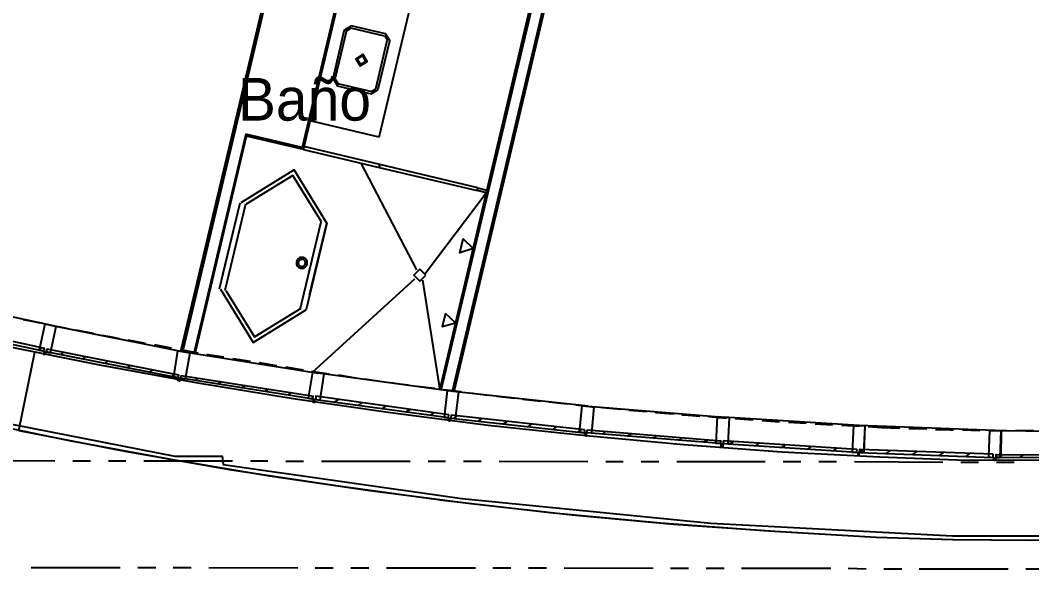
# Model space of a CAD drawing. Header units: feet. Extents: x -84 to 198, y -22 to 181.
# Drawn here: x 36.4 to 64.87, y 6.75 to 22.18 of the extents above; entities that cross this region are included whole.
import ezdxf
from ezdxf.enums import TextEntityAlignment as Align

# ---------------------------------------------------------------- set-up
doc = ezdxf.new("R2010")
doc.units = ezdxf.units.FT
for name, color, linetype in [('A-AREA-UNIDAD', 30, 'CONTINUOUS'), ('A-LINEA', 7, 'CONTINUOUS'), ('A-LINEA-FINA', 9, 'CONTINUOUS'), ('A-NOMBRE-ESPACIO', 2, 'CONTINUOUS')]:
    doc.layers.add(name, color=color, linetype=linetype)

msp = doc.modelspace()

# ---------------------------------------------------------------- linework, layer by layer
at = {"layer": 'A-AREA-UNIDAD'}
msp.add_lwpolyline([(16.48, 47.3244), (18.72, 40.1244), (21.472, 33.12), (24.992, 26.1689), (26.752, 23.1644), (29.728, 18.72), (29.728, 18.0089), (31.6, 12.8356), (32.752, 11.84), (35.2, 11.0044), (40.752, 9.92), (42.08, 9.92), (42.112, 9.6889), (48.832, 8.7289), (55.84, 8.0356), (62.64, 7.68), (66, 7.68)], dxfattribs=at)
at = {"layer": 'A-LINEA'}
for p, q in [((44.3733, 18.5511), (47.4, 31.3644)), ((46.5067, 18.8978), (48.36, 26.6844)), ((40.9333, 12.9111), (43.6267, 24.2578)), ((40.9867, 12.8978), (43.6933, 24.2978)), ((48.2133, 11.7778), (51.0133, 23.6578)), ((48.2533, 11.7778), (51.0533, 23.5911)), ((51.3467, 23.5244), (48.56, 11.7378)), ((48.6133, 11.7378), (51.4133, 23.5644)), ((45.7251, 22.0266), (45.5245, 21.9029)), ((45.7097, 21.9618), (45.5894, 21.8875)), ((46.6533, 21.7378), (45.7067, 21.9644)), ((46.68, 21.8044), (45.72, 22.0311)), ((45.52, 21.9111), (45.2, 20.5378)), ((45.5867, 21.8978), (45.2533, 20.5244)), ((46.744, 21.6147), (46.6697, 21.7351)), ((46.8088, 21.5994), (46.6851, 21.8)), ((46.4133, 20.2578), (46.7333, 21.6178)), ((46.48, 20.2444), (46.8, 21.6044)), ((45.2045, 20.5429), (45.3283, 20.3423)), ((45.2694, 20.5275), (45.3436, 20.4071)), ((45.32, 20.3378), (46.28, 20.1111)), ((45.3333, 20.4044), (46.2933, 20.1778)), ((46.2749, 20.1156), (46.4755, 20.2394)), ((46.2903, 20.1805), (46.4106, 20.2547)), ((46.5067, 18.8978), (44.56, 19.3511)), ((42.7467, 18.9778), (41.2933, 12.8444)), ((41.3333, 12.8444), (42.7733, 18.9244)), ((44.3733, 18.5511), (42.7733, 18.9244)), ((47.56, 15.1644), (46, 18.1644)), ((46.48, 18.0844), (46.48, 18.0844)), ((46.48, 18.0844), (46.48, 18.0844)), ((49.2267, 17.4444), (49.2267, 17.4444)), ((49.3067, 17.4178), (49.3067, 17.4178)), ((49.3067, 17.4178), (49.3067, 17.4178)), ((47.8, 15.0578), (49.52, 17.3244)), ((42.0133, 14.6311), (42.5867, 17.0444)), ((42.1067, 15.0311), (42.5867, 17.0444)), ((42.1733, 14.5911), (42.7467, 17.0178)), ((44.2933, 14.0844), (44.8667, 16.5111)), ((44.1775, 15.3932), (44.1736, 15.3668)), ((44.1859, 15.4186), (44.1775, 15.3932)), ((44.1986, 15.4421), (44.1859, 15.4186)), ((44.2152, 15.463), (44.1986, 15.4421)), ((44.2352, 15.4808), (44.2152, 15.463)), ((44.2294, 15.3809), (44.2268, 15.3636)), ((44.2349, 15.3974), (44.2294, 15.3809)), ((44.2431, 15.4128), (44.2349, 15.3974)), ((44.2579, 15.4948), (44.2352, 15.4808)), ((44.254, 15.4264), (44.2431, 15.4128)), ((44.267, 15.438), (44.254, 15.4264)), ((44.2828, 15.5047), (44.2579, 15.4948)), ((44.2818, 15.4472), (44.267, 15.438)), ((44.298, 15.4536), (44.2818, 15.4472)), ((44.3089, 15.5101), (44.2828, 15.5047)), ((44.3151, 15.4571), (44.298, 15.4536)), ((44.3357, 15.5108), (44.3089, 15.5101)), ((44.3325, 15.4576), (44.3151, 15.4571)), ((44.3498, 15.4551), (44.3325, 15.4576)), ((44.3621, 15.507), (44.3357, 15.5108)), ((44.3663, 15.4496), (44.3498, 15.4551)), ((44.3875, 15.4985), (44.3621, 15.507)), ((44.3817, 15.4413), (44.3663, 15.4496)), ((44.3953, 15.4305), (44.3817, 15.4413)), ((44.411, 15.4858), (44.3875, 15.4985)), ((44.4069, 15.4175), (44.3953, 15.4305)), ((44.416, 15.4026), (44.4069, 15.4175)), ((44.4319, 15.4693), (44.411, 15.4858)), ((44.4225, 15.3864), (44.416, 15.4026)), ((44.426, 15.3693), (44.4225, 15.3864)), ((44.4497, 15.4493), (44.4319, 15.4693)), ((44.4637, 15.4265), (44.4497, 15.4493)), ((44.4736, 15.4017), (44.4637, 15.4265)), ((44.479, 15.3755), (44.4736, 15.4017)), ((44.1736, 15.3668), (44.1744, 15.34)), ((44.1744, 15.34), (44.1798, 15.3139)), ((44.1798, 15.3139), (44.1896, 15.289)), ((44.1896, 15.289), (44.2036, 15.2663)), ((44.2036, 15.2663), (44.2214, 15.2463)), ((44.2214, 15.2463), (44.2423, 15.2297)), ((44.2268, 15.3636), (44.2273, 15.3462)), ((44.2273, 15.3462), (44.2309, 15.3291)), ((44.2309, 15.3291), (44.2373, 15.3129)), ((44.2373, 15.3129), (44.2464, 15.2981)), ((44.2423, 15.2297), (44.2659, 15.217)), ((44.2464, 15.2981), (44.258, 15.2851)), ((44.258, 15.2851), (44.2717, 15.2743)), ((44.2659, 15.217), (44.2912, 15.2086)), ((44.2717, 15.2743), (44.287, 15.266)), ((44.287, 15.266), (44.3036, 15.2605)), ((44.2912, 15.2086), (44.3177, 15.2047)), ((44.3036, 15.2605), (44.3208, 15.2579)), ((44.3177, 15.2047), (44.3444, 15.2055)), ((44.3208, 15.2579), (44.3382, 15.2584)), ((44.3382, 15.2584), (44.3553, 15.262)), ((44.3444, 15.2055), (44.3706, 15.2109)), ((44.3553, 15.262), (44.3715, 15.2684)), ((44.3706, 15.2109), (44.3954, 15.2207)), ((44.3715, 15.2684), (44.3863, 15.2775)), ((44.3863, 15.2775), (44.3994, 15.2891)), ((44.3954, 15.2207), (44.4182, 15.2347)), ((44.3994, 15.2891), (44.4102, 15.3028)), ((44.4102, 15.3028), (44.4185, 15.3181)), ((44.4182, 15.2347), (44.4382, 15.2525)), ((44.4185, 15.3181), (44.424, 15.3347)), ((44.424, 15.3347), (44.4265, 15.3519)), ((44.4265, 15.3519), (44.426, 15.3693)), ((44.4382, 15.2525), (44.4547, 15.2735)), ((44.4547, 15.2735), (44.4674, 15.297)), ((44.4674, 15.297), (44.4759, 15.3223)), ((44.4759, 15.3223), (44.4797, 15.3488)), ((44.4797, 15.3488), (44.479, 15.3755)), ((44.6267, 12.2844), (47.5067, 14.9111)), ((47.72, 14.8711), (48.2133, 11.7778)), ((37.2533, 13.6044), (33.52, 14.4044)), ((36.48, 13.7644), (36.9733, 13.6711)), ((36.5067, 13.7644), (36.9067, 13.6844)), ((36.56, 13.7511), (36.9867, 13.6711)), ((37.2267, 13.6178), (37.7067, 13.5244)), ((37.96, 13.4711), (38.4533, 13.3778)), ((39.4267, 13.1911), (39.92, 13.0978)), ((36.36, 10.6444), (36.8133, 12.8444)), ((36.92, 12.9111), (37.0133, 12.9778)), ((37.0533, 12.8711), (37.08, 12.9644)), ((37.1467, 12.9378), (37.1333, 12.8578)), ((37.5467, 12.7778), (37.6267, 12.8444)), ((40.1733, 13.0578), (40.6533, 12.9644)), ((40.9067, 12.9244), (41.4, 12.8311)), ((38.16, 12.6578), (38.2533, 12.7244)), ((38.7867, 12.5244), (38.88, 12.6044)), ((42.3867, 12.6711), (42.88, 12.5911)), ((43.12, 12.5511), (43.6133, 12.4711)), ((39.4133, 12.4044), (39.5067, 12.4711)), ((40.04, 12.2844), (40.1333, 12.3511)), ((43.8667, 12.4311), (44.36, 12.3511)), ((44.6, 12.3111), (45.0933, 12.2311)), ((40.6667, 12.1644), (40.76, 12.2311)), ((40.9333, 12.1911), (44.6667, 11.6044)), ((41.32, 12.0444), (41.4133, 12.1111)), ((41.9733, 11.9511), (42.0667, 12.0178)), ((45.3467, 12.2044), (45.84, 12.1244)), ((46.0933, 12.0978), (46.5867, 12.0178)), ((42.6267, 11.8444), (42.7333, 11.9111)), ((43.2933, 11.7378), (43.3867, 11.8044)), ((43.9467, 11.6311), (44.04, 11.7111)), ((47.5733, 11.8844), (48.0667, 11.8311)), ((48.32, 11.7911), (48.8133, 11.7378)), ((49.0667, 11.6978), (49.56, 11.6311)), ((44.6, 11.5378), (44.6533, 11.5778)), ((44.6267, 11.5244), (44.64, 11.6178)), ((45.2667, 11.4444), (45.36, 11.5111)), ((45.9333, 11.3511), (46.0267, 11.4178)), ((49.8133, 11.6044), (50.3067, 11.5511)), ((50.5467, 11.5244), (51.0533, 11.4711)), ((51.2933, 11.4444), (51.8, 11.3911)), ((46.6, 11.2578), (46.6933, 11.3244)), ((47.2667, 11.1644), (47.3733, 11.2311)), ((47.9467, 11.0711), (48.04, 11.1378)), ((52.3867, 11.3244), (56.2, 11.0178)), ((52.7867, 11.2844), (53.2933, 11.2444)), ((53.5333, 11.2178), (54.04, 11.1778)), ((54.28, 11.1511), (54.7867, 11.1111)), ((48.6, 10.9778), (48.7067, 11.0578)), ((49.3067, 10.9111), (49.4, 10.9778)), ((50, 10.8311), (50.1067, 10.8978)), ((50.7067, 10.7511), (50.8, 10.8311)), ((55.7733, 11.0311), (56.28, 10.9911)), ((60.0133, 10.7778), (56.2, 11.0178)), ((56.52, 10.9778), (57.0267, 10.9378)), ((57.28, 10.9244), (57.7733, 10.8844)), ((58.0267, 10.8711), (58.52, 10.8444)), ((58.7733, 10.8311), (59.2667, 10.8044)), ((51.4, 10.6711), (51.5067, 10.7511)), ((52.1067, 10.6044), (52.2, 10.6711)), ((52.28, 10.6578), (52.28, 10.5778)), ((52.36, 10.5778), (52.36, 10.6578)), ((52.7867, 10.5378), (52.88, 10.6178)), ((53.4933, 10.4844), (53.6, 10.5511)), ((59.52, 10.7911), (60.0133, 10.7644)), ((63.84, 10.6444), (60.0133, 10.7778)), ((60.2667, 10.7511), (60.64, 10.7244)), ((60.64, 10.7244), (61.16, 10.7111)), ((61.4133, 10.6978), (61.92, 10.6844)), ((62.92, 10.6578), (63.4133, 10.6444)), ((63.6667, 10.6444), (64.16, 10.6444)), ((63.84, 10.6444), (66.08, 10.6178)), ((54.2133, 10.4178), (54.3067, 10.4978)), ((54.9333, 10.3644), (55.0267, 10.4444)), ((55.64, 10.3111), (55.7467, 10.3778)), ((59.9467, 10.1111), (56.1867, 10.3511)), ((56.2, 10.2578), (56.2, 10.3511)), ((56.36, 10.2578), (56.4667, 10.3244)), ((57.0933, 10.2044), (57.2, 10.2844)), ((57.8267, 10.1644), (57.9333, 10.2311)), ((58.56, 10.1111), (58.6667, 10.1911)), ((59.2933, 10.0711), (59.4, 10.1511)), ((59.8133, 10.0311), (59.96, 10.0311)), ((60.0267, 10.0178), (60.1333, 10.0978)), ((60.04, 10.1111), (60.04, 10.0178)), ((60.7733, 9.9911), (60.88, 10.0711)), ((61.52, 9.9644), (61.6267, 10.0444)), ((62.28, 9.9378), (62.3867, 10.0178)), ((63.0267, 9.9111), (63.1333, 9.9911)), ((63.7867, 9.8844), (63.7867, 9.9778)), ((63.8667, 9.9778), (63.8667, 9.8844)), ((63.8667, 9.8844), (63.8667, 9.9778)), ((34.88, 9.8044), (37.3733, 9.7911)), ((37.88, 9.7911), (38.3733, 9.7911)), ((38.88, 9.7911), (39.3733, 9.7911)), ((39.88, 9.7911), (42.3733, 9.7911)), ((42.88, 9.7911), (43.3733, 9.7911)), ((43.88, 9.7778), (44.3733, 9.7778)), ((44.88, 9.7778), (47.3733, 9.7778)), ((47.88, 9.7778), (48.3733, 9.7778)), ((48.88, 9.7778), (49.3733, 9.7778)), ((49.88, 9.7778), (52.3733, 9.7644)), ((52.88, 9.7644), (53.3733, 9.7644)), ((53.88, 9.7644), (54.3733, 9.7644)), ((54.88, 9.7644), (57.3733, 9.7644)), ((57.88, 9.7644), (58.3733, 9.7644)), ((58.88, 9.7644), (59.3733, 9.7644)), ((59.88, 9.7644), (62.3733, 9.7511)), ((62.88, 9.7511), (63.3733, 9.7511)), ((63.7733, 9.8844), (63.7867, 9.8978)), ((63.8667, 9.9644), (63.88, 9.9644)), ((63.8667, 9.9644), (66.0933, 9.9511)), ((66.0933, 9.8711), (63.8667, 9.8844)), ((63.88, 9.7511), (64.3733, 9.7511)), ((64.5467, 9.8844), (64.6533, 9.9644)), ((36.7067, 6.7911), (39.2133, 6.7911)), ((39.7067, 6.7911), (40.2133, 6.7911)), ((40.7067, 6.7911), (41.2133, 6.7911)), ((41.7067, 6.7911), (44.2133, 6.7778)), ((44.7067, 6.7778), (45.2133, 6.7778)), ((45.7067, 6.7778), (46.2133, 6.7778)), ((46.7067, 6.7778), (49.2133, 6.7778)), ((49.7067, 6.7778), (50.2133, 6.7778)), ((50.7067, 6.7778), (51.2133, 6.7778)), ((51.7067, 6.7778), (54.2133, 6.7644)), ((54.7067, 6.7644), (55.2133, 6.7644)), ((55.7067, 6.7644), (56.2133, 6.7644)), ((56.7067, 6.7644), (59.2133, 6.7644)), ((59.7067, 6.7644), (60.2133, 6.7511)), ((60.7067, 6.7511), (61.2133, 6.7511)), ((61.7067, 6.7511), (64.2133, 6.7511)), ((64.7067, 6.7511), (65.2133, 6.7511))]:
    msp.add_line(p, q, dxfattribs=at)
for points in [[(47.3733, 31.4178), (44.3333, 18.6044), (42.7467, 18.9778)], [(46.0451, 21.2266), (45.8445, 21.1029), (45.9683, 20.9023), (46.1688, 21.026), (46.0451, 21.2266)], [(46.0359, 21.1877), (45.8834, 21.0936), (45.9775, 20.9412), (46.1299, 21.0352), (46.0359, 21.1877)], [(44.3733, 18.5511), (46.5067, 18.0444), (46.52, 18.1244), (44.3867, 18.6311), (44.3733, 18.5511)], [(44.4267, 18.5778), (44.4267, 18.5778), (44.4267, 18.5778)], [(45.0333, 16.4712), (44.1065, 17.9711), (42.6067, 17.0443)], [(49.28, 17.4711), (46.52, 18.1244), (46.5067, 18.0444), (49.2667, 17.3911), (49.28, 17.4711)], [(46.56, 18.0711), (46.56, 18.0711), (46.56, 18.0711)], [(44.8776, 16.508), (44.0698, 17.8154), (42.7624, 17.0075)], [(49.52, 17.3244), (49.2667, 17.3911), (49.28, 17.4711), (49.5333, 17.4044), (49.52, 17.3244)], [(44.5467, 14.4578), (45.0267, 16.4711), (44.4533, 14.0444)], [(47.8133, 15.0111), (47.6467, 15.1778), (47.48, 15.0111), (47.6467, 14.8444), (47.8133, 15.0111)], [(42.0334, 14.6177), (42.9601, 13.1178), (44.46, 14.0446)], [(42.1891, 14.5809), (42.9969, 13.2735), (44.3042, 14.0813)], [(37.0933, 12.9511), (33.4, 13.7511), (33.3867, 13.6578), (37.08, 12.8711)], [(33.2133, 13.6311), (35.92, 13.0311), (38.6267, 12.4844), (41.3467, 11.9911), (44.08, 11.5378), (46.8267, 11.1511), (49.5733, 10.7911), (52.32, 10.4978), (55.08, 10.2444), (57.84, 10.0444), (60.6, 9.8978), (62.7733, 9.8178), (64.9333, 9.8044), (67.1067, 9.8578)], [(36.9333, 12.8978), (37.08, 12.8711), (37.0533, 12.7911), (37.0933, 12.7778), (37.12, 12.8578), (37.2533, 12.8311), (37.4133, 13.5644), (37.0933, 13.6311), (36.9333, 12.8978)], [(37.2533, 13.6044), (41.0133, 12.8578), (44.7867, 12.2578)], [(38.6933, 13.3244), (39.0133, 13.2711), (39.1867, 13.2311)], [(37.1467, 12.9378), (40.8533, 12.2044), (40.84, 12.1244), (37.1333, 12.8578)], [(41.04, 12.0844), (40.8933, 12.1111), (40.88, 12.0311), (40.84, 12.0444), (40.8533, 12.1244), (40.72, 12.1511), (40.84, 12.8844), (41.1733, 12.8311), (41.04, 12.0844)], [(41.64, 12.7911), (41.6933, 12.7778), (42.1333, 12.7111)], [(44.5067, 11.5511), (44.6533, 11.5244), (44.64, 11.4444), (44.68, 11.4311), (44.6933, 11.5244), (44.84, 11.4978), (44.96, 12.2311), (44.6267, 12.2844), (44.5067, 11.5511)], [(52.3867, 11.3244), (48.5867, 11.7378), (44.7867, 12.2578)], [(44.6533, 11.5244), (40.92, 12.1111), (40.9333, 12.1911)], [(46.8267, 11.9911), (47.08, 11.9511), (47.32, 11.9244)], [(48.4933, 10.9111), (48.5067, 10.9911), (48.6533, 10.9778), (48.7467, 11.7244), (48.4133, 11.7644), (48.3333, 11.0178)], [(48.4667, 11.0844), (44.72, 11.6044), (44.72, 11.5111), (48.4533, 11.0044), (48.4667, 11.0844)], [(52.04, 11.3644), (52.4933, 11.3111), (52.5467, 11.3111)], [(52.48, 10.5644), (52.3333, 10.5778), (52.3333, 10.4844), (52.2933, 10.4978), (52.2933, 10.5778), (52.1467, 10.5911), (52.2133, 11.3378), (52.5467, 11.3111), (52.48, 10.5644)], [(34.96, 10.9378), (37.7733, 10.3644), (40.5867, 9.8444), (43.4133, 9.3644), (46.24, 8.9511), (49.08, 8.5911), (51.9333, 8.2711), (54.7867, 8.0044), (57.64, 7.8044), (60.4933, 7.6444), (62.6667, 7.5778), (64.8267, 7.5511), (66.9867, 7.5911)], [(48.3333, 11.0178), (48.4667, 10.9911), (48.4667, 10.9111), (48.5067, 10.9111)], [(52.28, 10.6578), (48.5333, 11.0711), (48.52, 10.9911), (52.28, 10.5778)], [(55.0267, 11.0844), (55.2, 11.0711), (55.5333, 11.0444)], [(56.32, 10.2578), (56.1733, 10.2711), (56.1733, 10.1778), (56.1333, 10.1778), (56.1333, 10.2711), (55.9867, 10.2711), (56.0267, 11.0311), (56.36, 11.0044), (56.32, 10.2578)], [(36.36, 10.6444), (39.3467, 10.0578), (42.3467, 9.5378), (45.36, 9.0844), (48.3733, 8.6711), (51.4, 8.3244), (54.4267, 8.0444), (57.4667, 7.8178), (60.4933, 7.6444)], [(52.36, 10.6578), (56.12, 10.3511), (56.1067, 10.2711), (52.3467, 10.5778)], [(59.9733, 10.0311), (59.9733, 9.9378), (60.0133, 9.9378), (60.0133, 10.0178), (60.16, 10.0178), (60.1867, 10.7644), (59.8533, 10.7778), (59.8133, 10.0311)], [(59.9867, 9.9378), (60, 10.0178), (60.1467, 10.0178), (60.1867, 10.7644)], [(62.16, 10.6711), (62.5733, 10.6578), (62.6667, 10.6578)], [(63.6533, 9.8978), (63.8, 9.8844), (63.8, 9.8044), (63.84, 9.8044), (63.84, 9.8844), (63.9867, 9.8844), (64.0133, 10.6311), (63.68, 10.6444), (63.6533, 9.8978)], [(64.0133, 10.6311), (64, 9.8844), (63.8533, 9.8844), (63.8533, 9.8044), (63.8133, 9.8044), (63.8133, 9.8844)], [(64.4133, 10.6444), (64.5067, 10.6444), (64.92, 10.6444)], [(56.1733, 10.2711), (59.9467, 10.0311), (59.96, 10.1111)], [(63.7867, 9.9778), (60.0267, 10.1111), (60.0133, 10.0178), (63.7867, 9.8844)], [(60.4933, 7.6444), (62.64, 7.5778), (64.7867, 7.5511), (66.9333, 7.5911)]]:
    msp.add_lwpolyline(points, dxfattribs=at)
at = {"layer": 'A-LINEA-FINA'}
for points in [[(48.7733, 15.6444), (48.8667, 16.0311), (49.1467, 15.7644), (48.7733, 15.6444), (48.7733, 15.6444)], [(48.3733, 13.9378), (48.28, 13.5644), (48.6533, 13.6711), (48.3733, 13.9378), (48.3733, 13.9378)]]:
    msp.add_lwpolyline(points, dxfattribs=at)

# ---------------------------------------------------------------- texts
at = {"layer": 'A-NOMBRE-ESPACIO'}
msp.add_text('Baño', height=1.2, dxfattribs=at).set_placement((44.4, 19.36), align=Align.CENTER)

doc.saveas('drawing.dxf')
